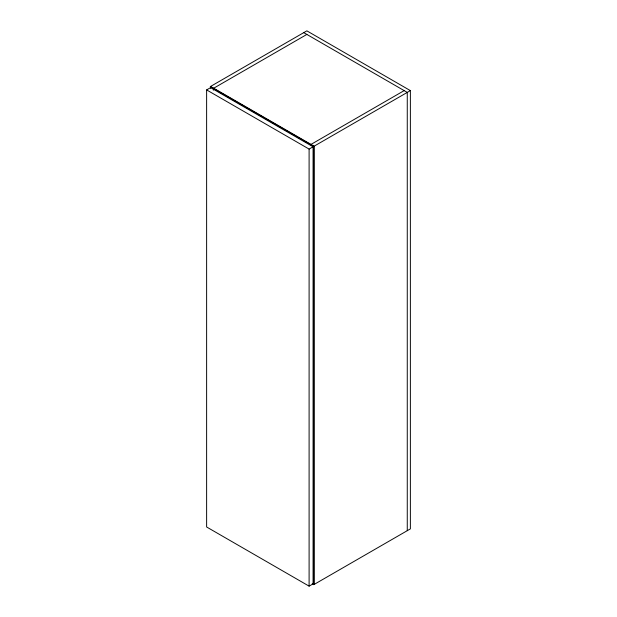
<?xml version="1.0" encoding="UTF-8"?>
<svg xmlns="http://www.w3.org/2000/svg" width="617" height="617" viewBox="0 0 617 617"><rect width="100%" height="100%" fill="white"/><g stroke="black" fill="none" stroke-linecap="round" stroke-linejoin="round"><path stroke-width="0.93" d="M206.626 89.912L210.598 87.622L313.074 146.792L313.074 583.859L309.102 586.15L206.626 526.987L206.626 89.912L309.102 149.083L313.074 146.792M306.857 34.436L213.351 88.424L213.351 90.213M310.659 144.602L404.166 90.614M410.374 90.614L306.857 30.85L210.25 86.627L313.76 146.391L410.374 90.614L410.374 528.877L313.76 584.654L312.21 583.759M303.757 32.639L407.266 92.403L407.266 530.674M314.107 584.453L314.107 146.19L210.598 86.426L210.598 88.354M313.76 146.391L313.76 584.654M309.102 149.083L309.102 586.15"/></g></svg>
